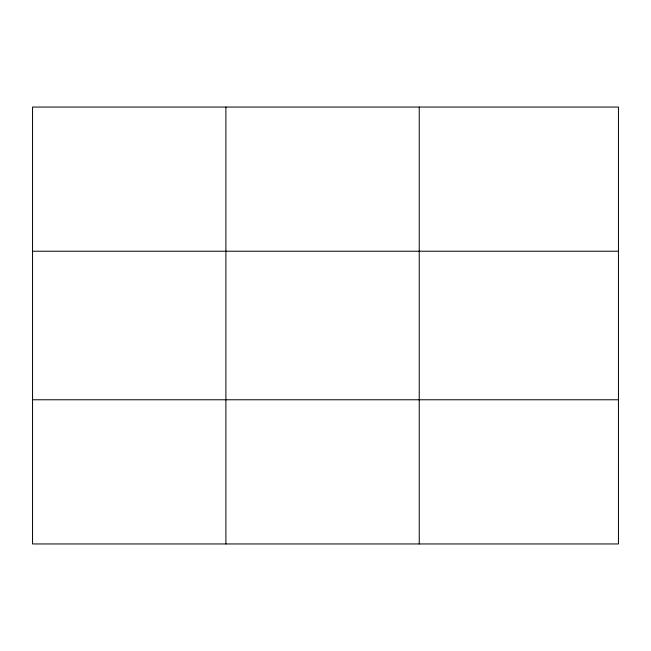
<?xml version="1.0" encoding="UTF-8"?>
<svg xmlns="http://www.w3.org/2000/svg" width="651" height="651" viewBox="0 0 651 651"><rect width="100%" height="100%" fill="white"/><g stroke="black" fill="none" stroke-linecap="round" stroke-linejoin="round"><path stroke-width="0.98" d="M225.897 543.951L225.897 107.049M419.244 543.951L419.244 107.049M32.55 251.229L618.45 251.229M32.55 399.771L618.45 399.771M618.45 471.861L618.45 543.951L32.55 543.951L32.55 107.049L618.45 107.049L618.45 471.861"/></g></svg>
